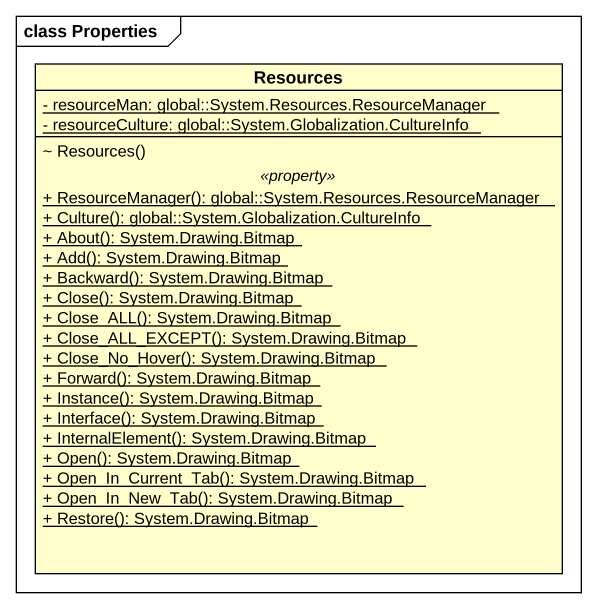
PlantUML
@startuml
mainframe class Properties
hide circle
hide empty members
skinparam classAttributeIconSize 0
class Resources {
  {static} - resourceMan: global::System.Resources.ResourceManager
  {static} - resourceCulture: global::System.Globalization.CultureInfo
  --
  ~ Resources()
  .. <<property>> ..
  {static} + ResourceManager(): global::System.Resources.ResourceManager
  {static} + Culture(): global::System.Globalization.CultureInfo
  {static} + About(): System.Drawing.Bitmap
  {static} + Add(): System.Drawing.Bitmap
  {static} + Backward(): System.Drawing.Bitmap
  {static} + Close(): System.Drawing.Bitmap
  {static} + Close_ALL(): System.Drawing.Bitmap
  {static} + Close_ALL_EXCEPT(): System.Drawing.Bitmap
  {static} + Close_No_Hover(): System.Drawing.Bitmap
  {static} + Forward(): System.Drawing.Bitmap
  {static} + Instance(): System.Drawing.Bitmap
  {static} + Interface(): System.Drawing.Bitmap
  {static} + InternalElement(): System.Drawing.Bitmap
  {static} + Open(): System.Drawing.Bitmap
  {static} + Open_In_Current_Tab(): System.Drawing.Bitmap
  {static} + Open_In_New_Tab(): System.Drawing.Bitmap
  {static} + Restore(): System.Drawing.Bitmap
}
@enduml
